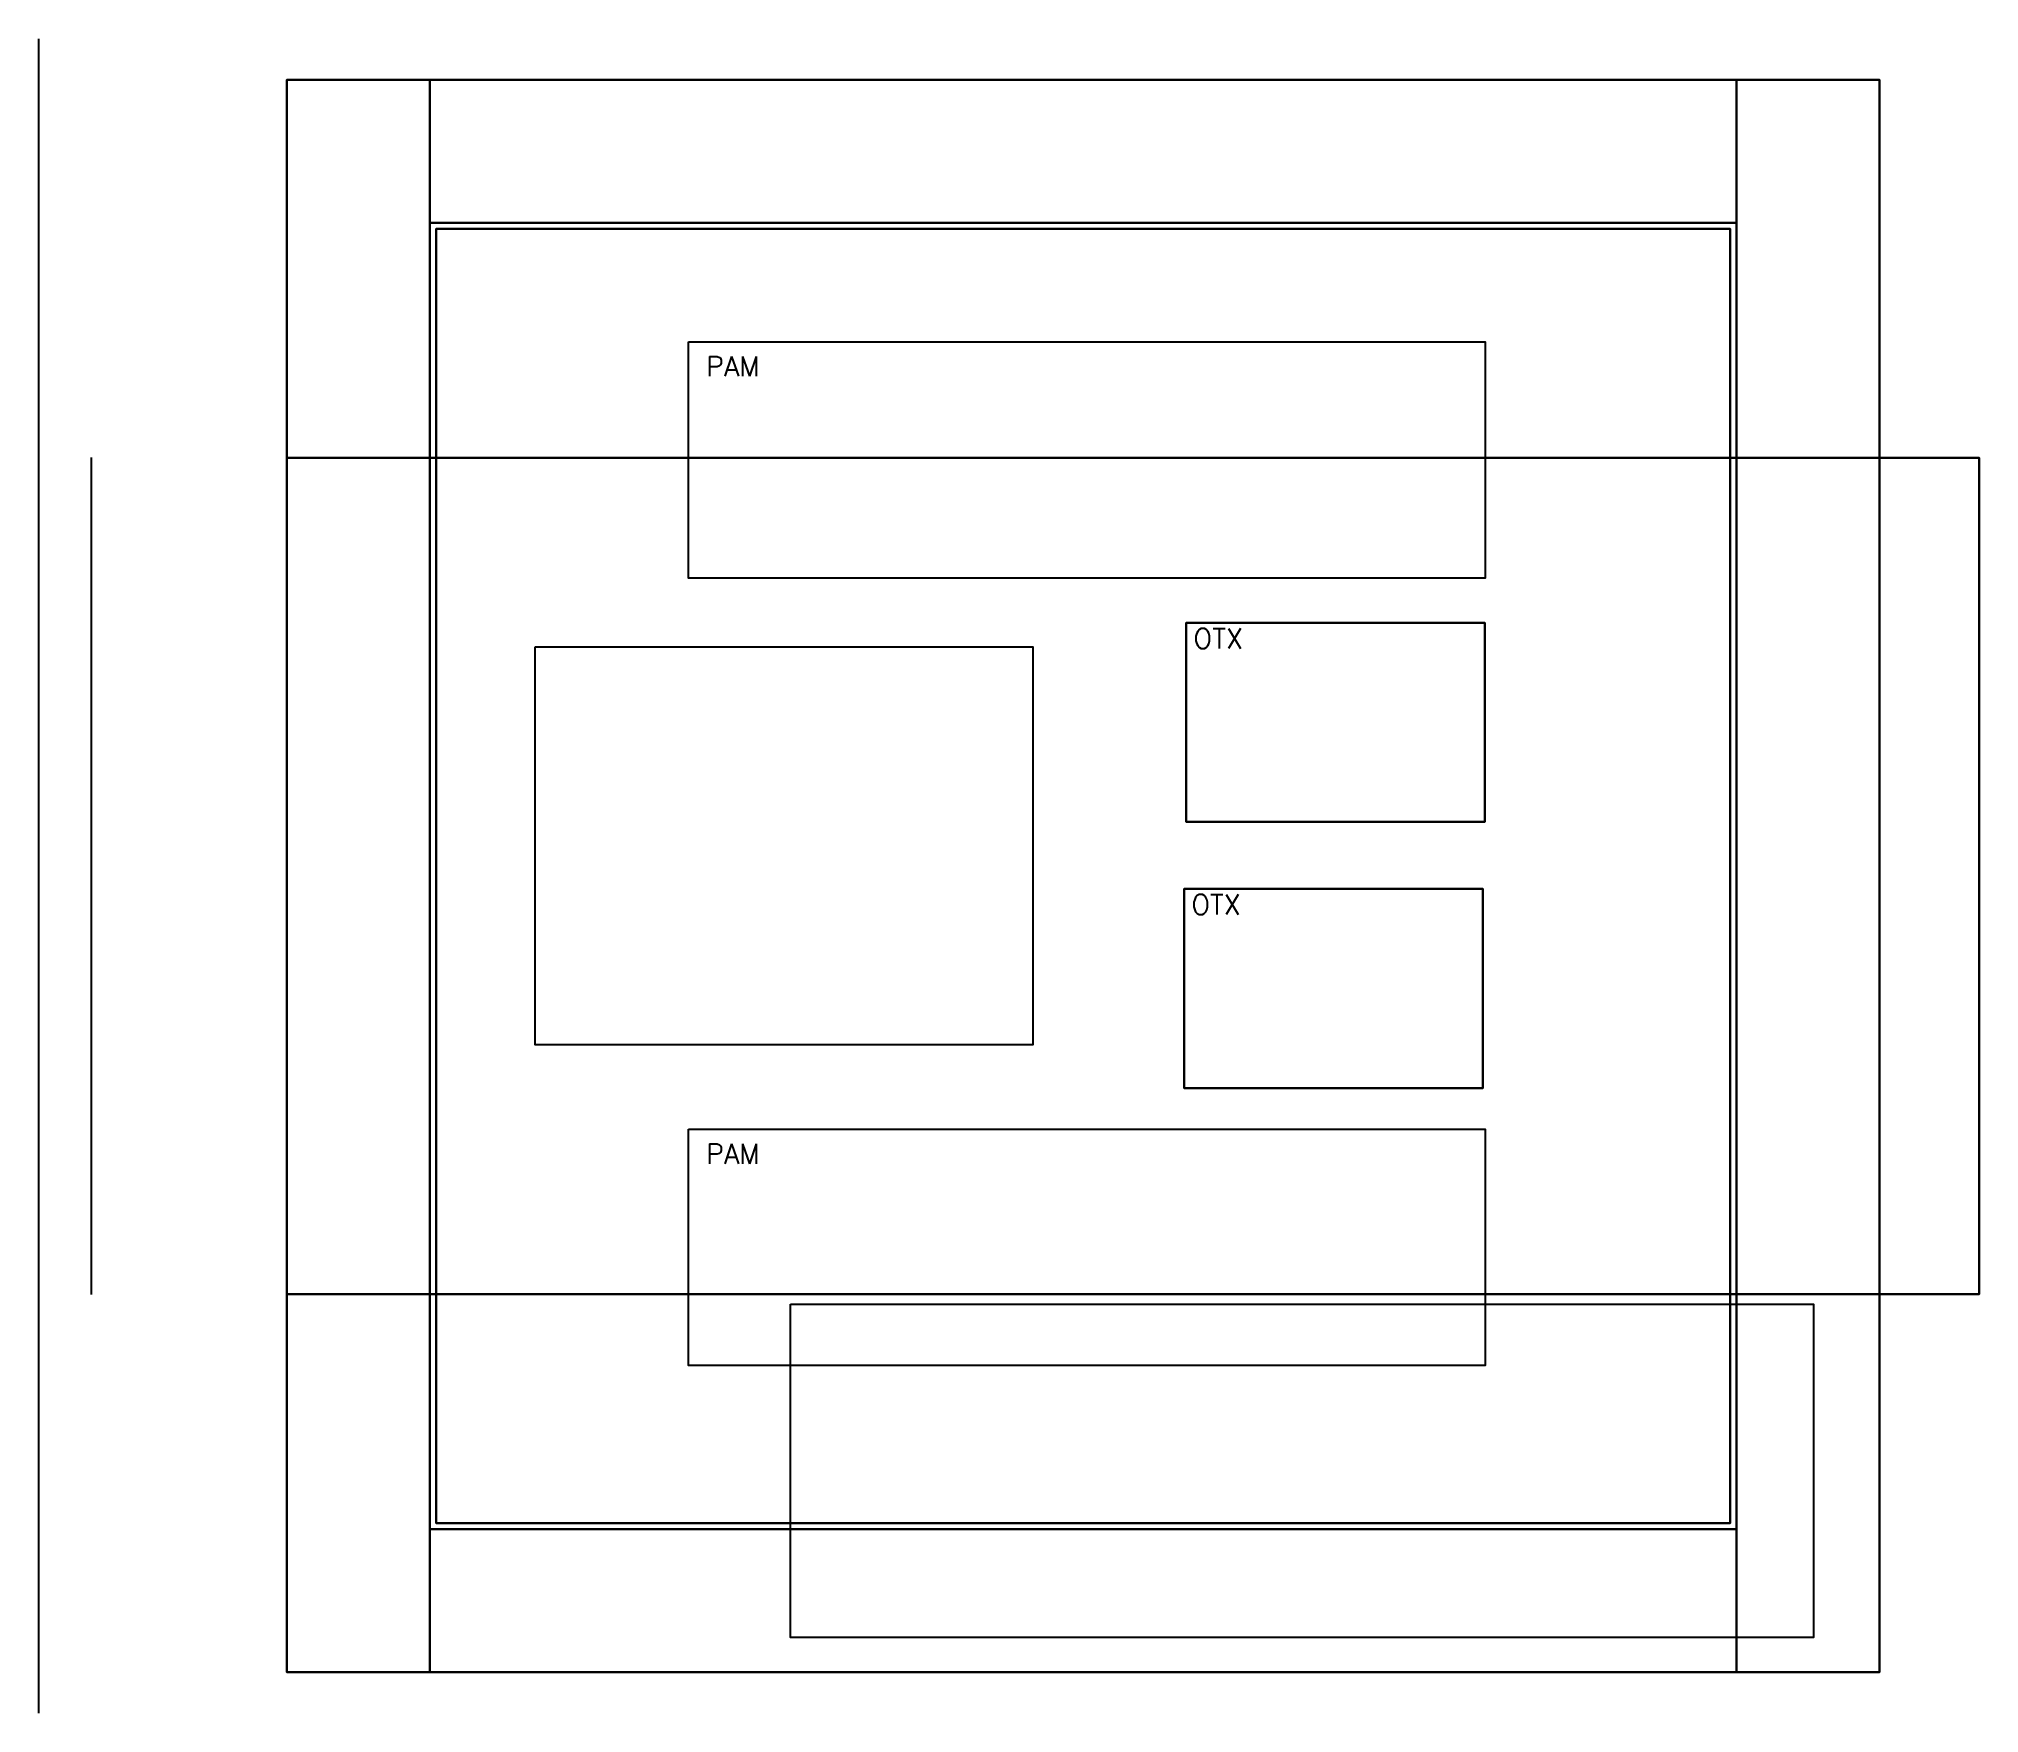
# Model space of a CAD drawing. Extents: x -4 to 15.5, y -1.9 to 14.9.
import ezdxf

# ---------------------------------------------------------------- set-up
doc = ezdxf.new("R2010")
doc.units = 0
doc.header["$MEASUREMENT"] = 0
doc.layers.get('0').update_dxf_attribs({"linetype": 'CONTINUOUS'})
for name, color, linetype in [('BOTTOMPLATE', 8, 'CONTINUOUS'), ('BOX', 1, 'CONTINUOUS'), ('COMPONENTS', 6, 'CONTINUOUS'), ('FEED', 7, 'CONTINUOUS'), ('FEEDFOCUS', 3, 'CONTINUOUS'), ('FOYER', 5, 'CONTINUOUS'), ('INSULATION', 4, 'CONTINUOUS'), ('INSULATIONBOTTOM', 4, 'CONTINUOUS'), ('INSULATIONCUBES', 4, 'CONTINUOUS')]:
    doc.layers.add(name, color=color, linetype=linetype)
doc.styles.get("Standard").update_dxf_attribs({"font": 'txt.shx'})

# ---------------------------------------------------------------- blocks, each defined once
blk = doc.blocks.new('OTX')
at = {"layer": 'COMPONENTS'}
blk.add_lwpolyline([(0, -2), (3, -2), (3, 0), (0, 0)], close=True, dxfattribs=at)
blk.add_text('OTX', height=0.2).set_placement((0.073, -0.257))
blk = doc.blocks.new('PAM')
at = {"layer": 'COMPONENTS'}
blk.add_lwpolyline([(0, 0), (8, 0), (8, -2.375), (0, -2.375)], close=True, dxfattribs=at)
blk.add_text('PAM', height=0.2, dxfattribs=at).set_placement((0.174, -0.348))

msp = doc.modelspace()

# ---------------------------------------------------------------- linework, layer by layer
at = {"layer": 'BOX', "elevation": 2.5}
msp.add_lwpolyline([(0, 13), (13, 13), (13, 0), (0, 0)], close=True, dxfattribs=at)
at = {"layer": 'COMPONENTS', "elevation": 2.5}
msp.add_lwpolyline([(0.993, 8.803), (5.993, 8.803), (5.993, 4.803), (0.993, 4.803)], close=True, dxfattribs=at)
at = {"layer": 'COMPONENTS'}
for points in [[(2.536, 11.868, 2.562), (10.536, 11.868, 2.562), (10.536, 9.493, 2.562), (2.536, 9.493, 2.562)], [(7.534, 9.043, 2.562), (10.534, 9.043, 2.562), (10.534, 7.043, 2.562), (7.534, 7.043, 2.562)], [(0.993, 8.803, 2.562), (5.993, 8.803, 2.562), (5.993, 4.803, 2.562), (0.993, 4.803, 2.562)], [(7.513, 6.37, 2.562), (10.513, 6.37, 2.562), (10.513, 4.37, 2.562), (7.513, 4.37, 2.562)], [(2.536, 3.957, 2.562), (10.536, 3.957, 2.562), (10.536, 1.582, 2.562), (2.536, 1.582, 2.562)]]:
    msp.add_3dface(points, dxfattribs=at)
at = {"layer": 'FEED'}
for p, q in [((-3.991, -1.911, 5.5), (-3.991, 14.911, 5.5)), ((-3.463, 2.295, 5.5), (-3.463, 10.705, 5.5))]:
    msp.add_line(p, q, dxfattribs=at)
at = {"layer": 'FOYER', "elevation": -5}
msp.add_lwpolyline([(3.558, 2.197), (13.836, 2.197), (13.836, -1.149), (3.558, -1.149)], close=True, dxfattribs=at)
at = {"layer": 'INSULATION'}
msp.add_lwpolyline([(-1.5, 14.5), (14.5, 14.5), (14.5, -1.5), (-1.5, -1.5)], close=True, dxfattribs=at)
at = {"layer": 'INSULATIONBOTTOM'}
msp.add_3dface([(-1.5, 14.5), (14.5, 14.5), (14.5, -1.5), (-1.5, -1.5)], dxfattribs=at)

# ---------------------------------------------------------------- block references
at = {"layer": 'COMPONENTS', "color": 7}
msp.add_blockref('PAM', (2.536, 11.868, 2.57), dxfattribs=at)
at = {"layer": 'COMPONENTS'}
for name, p in [('OTX', (7.534, 9.043, 2.5)), ('OTX', (7.513, 6.37, 2.5)), ('PAM', (2.536, 3.957, 2.5))]:
    msp.add_blockref(name, p, dxfattribs=at)

# ---------------------------------------------------------------- meshes
at = {"layer": 'BOTTOMPLATE'}
mesh = msp.add_polymesh((6, 3), dxfattribs=at)
for k, corner in enumerate([(13, 13, 2.5), (13, 13, 2), (13, 13, 2), (0, 13, 2.5), (0, 13, 2), (0, 13, 2), (0, 0, 2.5), (0, 0, 2), (0, 13, 2), (13, 0, 2.5), (13, 0, 2), (13, 13, 2), (13, 0, 2.5), (13, 0, 2.5), (13, 13, 2.5), (0, 0, 2.5), (0, 0, 2.5), (0, 13, 2.5)]):
    mesh.set_mesh_vertex(divmod(k, 3), corner)
at = {"layer": 'FEEDFOCUS'}
mesh = msp.add_polymesh((6, 3), dxfattribs=at)
for k, corner in enumerate([(15.5, 10.7, -2), (15.5, 10.7), (15.5, 10.7), (-1.5, 10.7, -2), (-1.5, 10.7), (-1.5, 10.7), (-1.5, 2.3, -2), (-1.5, 2.3), (-1.5, 10.7), (15.5, 2.3, -2), (15.5, 2.3), (15.5, 10.7), (15.5, 2.3, -2), (15.5, 2.3, -2), (15.5, 10.7, -2), (-1.5, 2.3, -2), (-1.5, 2.3, -2), (-1.5, 10.7, -2)]):
    mesh.set_mesh_vertex(divmod(k, 3), corner)
at = {"layer": 'INSULATIONCUBES'}
mesh = msp.add_polymesh((6, 3), dxfattribs=at)
for k, corner in enumerate([(-0.062, 14.5, 5.5), (-0.062, 14.5), (-0.062, 14.5), (-1.5, 14.5, 5.5), (-1.5, 14.5), (-1.5, 14.5), (-1.5, -1.5, 5.5), (-1.5, -1.5), (-1.5, 14.5), (-0.062, -1.5, 5.5), (-0.062, -1.5), (-0.062, 14.5), (-0.062, -1.5, 5.5), (-0.062, -1.5, 5.5), (-0.062, 14.5, 5.5), (-1.5, -1.5, 5.5), (-1.5, -1.5, 5.5), (-1.5, 14.5, 5.5)]):
    mesh.set_mesh_vertex(divmod(k, 3), corner)
mesh = msp.add_polymesh((6, 3), dxfattribs=at)
for k, corner in enumerate([(13.062, 14.5), (13.062, 14.5, 5.5), (13.062, 14.5, 5.5), (-0.062, 14.5), (-0.062, 14.5, 5.5), (-0.062, 14.5, 5.5), (-0.062, 13.062), (-0.062, 13.062, 5.5), (-0.062, 14.5, 5.5), (13.062, 13.062), (13.062, 13.062, 5.5), (13.062, 14.5, 5.5), (13.062, 13.062), (13.062, 13.062), (13.062, 14.5), (-0.062, 13.062), (-0.062, 13.062), (-0.062, 14.5)]):
    mesh.set_mesh_vertex(divmod(k, 3), corner)
mesh = msp.add_polymesh((6, 3), dxfattribs=at)
for k, corner in enumerate([(14.5, 14.5, 5.5), (14.5, 14.5), (14.5, 14.5), (13.062, 14.5, 5.5), (13.062, 14.5), (13.062, 14.5), (13.062, -1.5, 5.5), (13.062, -1.5), (13.062, 14.5), (14.5, -1.5, 5.5), (14.5, -1.5), (14.5, 14.5), (14.5, -1.5, 5.5), (14.5, -1.5, 5.5), (14.5, 14.5, 5.5), (13.062, -1.5, 5.5), (13.062, -1.5, 5.5), (13.062, 14.5, 5.5)]):
    mesh.set_mesh_vertex(divmod(k, 3), corner)
mesh = msp.add_polymesh((6, 3), dxfattribs=at)
for k, corner in enumerate([(13.062, -1.5), (13.062, -1.5, 5.5), (13.062, -1.5, 5.5), (-0.062, -1.5), (-0.062, -1.5, 5.5), (-0.062, -1.5, 5.5), (-0.062, -0.062), (-0.062, -0.062, 5.5), (-0.062, -1.5, 5.5), (13.062, -0.062), (13.062, -0.062, 5.5), (13.062, -1.5, 5.5), (13.062, -0.062), (13.062, -0.062), (13.062, -1.5), (-0.062, -0.062), (-0.062, -0.062), (-0.062, -1.5)]):
    mesh.set_mesh_vertex(divmod(k, 3), corner)

doc.saveas('drawing.dxf')
